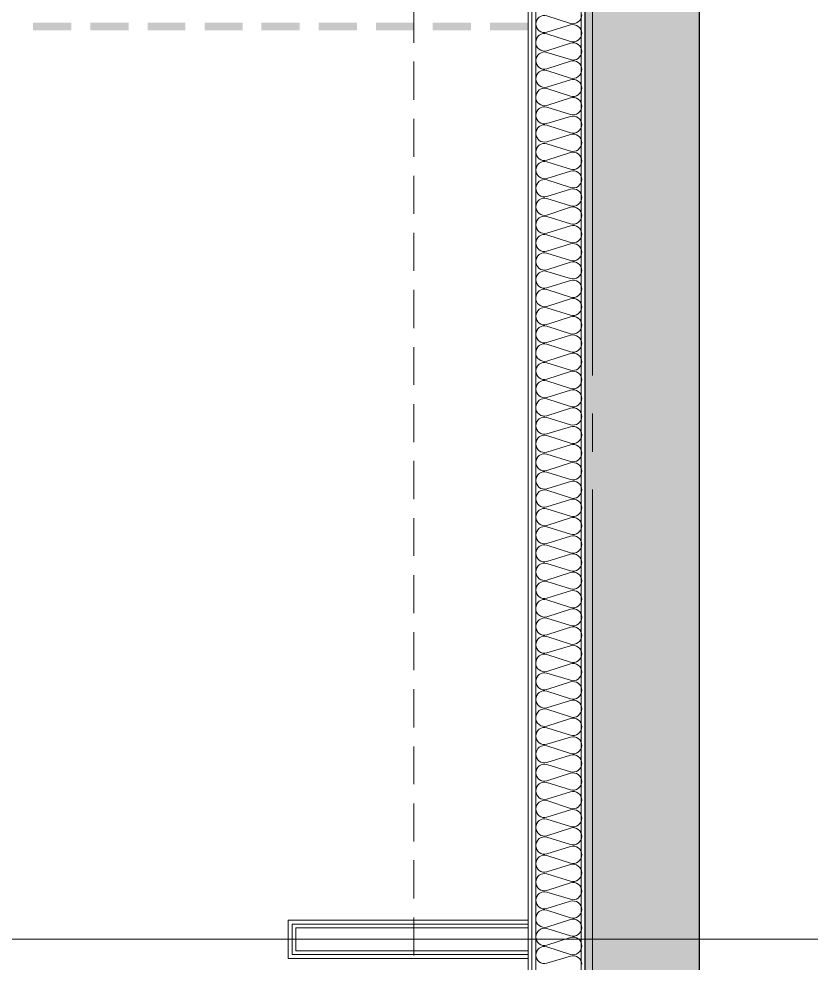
# Model space of a CAD drawing. Header units: millimetres. Extents: x 906 to 41302, y 848 to 28850.
# Drawn here: x 25237 to 27318, y 15029 to 17511 of the extents above; entities that cross this region are included whole.
import ezdxf

# ---------------------------------------------------------------- set-up
doc = ezdxf.new("R2010")
doc.units = ezdxf.units.MM
for name, color, linetype in [('PDF_X-단위세대$및$주동평면도$A-FIN-INSL', 7, 'Continuous'), ('PDF_X-단위세대$및$주동평면도$A-FIN-INSL-HID', 7, 'Continuous'), ('PDF_X-단위세대$및$주동평면도$A-ST-AXIS-CEN', 7, 'Continuous'), ('PDF_X-단위세대$및$주동평면도$A-ST-AXIS-CEN-SUB', 7, 'Continuous'), ('PDF_X-단위세대$및$주동평면도$A-ST-CONC', 7, 'Continuous'), ('PDF_X-단위세대$및$주동평면도$A-WALL-DRY', 7, 'Continuous')]:
    doc.layers.add(name, color=color, linetype=linetype)
doc.layers.add('PDF_X-단위세대$및$주동평면도$A-FIN-INSL-HAT', color=7, linetype='Continuous', true_color=0x666666)
doc.layers.add('PDF_X-단위세대$및$주동평면도$S-ST-CONC-PAT1', color=7, linetype='Continuous', true_color=0xb7b7b7)

msp = doc.modelspace()

# ---------------------------------------------------------------- linework, layer by layer
at = {"layer": 'PDF_X-단위세대$및$주동평면도$A-FIN-INSL', "lineweight": 5}
for points in [[(25999, 19441.6), (26714.5, 19441.6), (26714.5, 10756.9), (25499.5, 10756.9)], [(25999, 19320.9), (26594.9, 19320.9), (26594.9, 10876.5), (25499.5, 10876.5)]]:
    msp.add_lwpolyline(points, dxfattribs=at)
at = {"layer": 'PDF_X-단위세대$및$주동평면도$A-FIN-INSL-HAT', "lineweight": 9}
msp.add_lwpolyline([(26715.5, 17522.3, -0.5016), (26685.9, 17499.6), (26624.1, 17519.8, 0.5016), (26594.9, 17498, 0.5016), (26623.5, 17476.3), (26686.3, 17495.4, -0.5016), (26715.5, 17473.6, -0.5016), (26685.9, 17451.9), (26624.1, 17472.2, 0.5016), (26594.9, 17450.3, 0.5016), (26623.5, 17427.6), (26686.3, 17447.8, -0.5016), (26715.5, 17426, -0.5016), (26685.9, 17404.3), (26624.1, 17423.5, 0.5016), (26594.9, 17401.7, 0.5016), (26623.5, 17380), (26686.3, 17400.2, -0.5016), (26715.5, 17378.4, -0.5016), (26685.9, 17355.6), (26624.1, 17375.8, 0.5016), (26594.9, 17354, 0.501624), (26623.5, 17332.3), (26686.3, 17351.5, -0.5016), (26715.5, 17329.7, -0.501614), (26685.9, 17308), (26624.1, 17328.2, 0.501614), (26594.9, 17306.4, 0.501614), (26623.5, 17283.7), (26686.3, 17303.9, -0.501614), (26715.5, 17282.1, -0.501614), (26685.9, 17260.4), (26624.1, 17279.5, 0.501614), (26594.9, 17257.7, 0.501614), (26623.5, 17236), (26686.3, 17255.2, -0.501614), (26715.5, 17233.4, -0.501614), (26685.9, 17211.7), (26624.1, 17231.9, 0.501614), (26594.9, 17210.1, 0.501614), (26623.5, 17188.4), (26686.3, 17207.6, -0.501614), (26715.5, 17185.8, -0.501614), (26685.9, 17164.1), (26624.1, 17183.2, 0.501614), (26594.9, 17161.4, 0.501614), (26623.5, 17139.7), (26686.3, 17159.9, -0.501614), (26715.5, 17138.1, -0.501614), (26685.9, 17116.4), (26624.1, 17135.6, 0.501614), (26594.9, 17113.8, 0.501614), (26623.5, 17092.1), (26686.3, 17111.3, -0.501614), (26715.5, 17089.4, -0.501614), (26685.9, 17067.8), (26624.1, 17088, 0.501614), (26594.9, 17066.2, 0.501614), (26623.5, 17044.5), (26686.3, 17063.6, -0.501614), (26715.5, 17041.8, -0.501614), (26685.9, 17020.1), (26624.1, 17039.3, 0.501614), (26594.9, 17017.5, 0.501614), (26623.5, 16995.8), (26686.3, 17016, -0.501614), (26715.5, 16994.2, -0.501614), (26685.9, 16972.5), (26624.1, 16991.7, 0.501614), (26594.9, 16969.9, 0.501614), (26623.5, 16948.2), (26686.3, 16967.3, -0.501614), (26715.5, 16945.5, -0.501614), (26685.9, 16923.8), (26624.1, 16944, 0.501614), (26594.9, 16922.2, 0.501614), (26623.5, 16900.5), (26686.3, 16919.7, -0.501614), (26715.5, 16897.9, -0.501614), (26685.9, 16876.2), (26624.1, 16895.4, 0.501614), (26594.9, 16873.5, 0.501614), (26623.5, 16851.9), (26686.3, 16872.1, -0.501614), (26715.5, 16850.3, -0.501614), (26685.9, 16828.6), (26624.1, 16847.7, 0.501614), (26594.9, 16825.9, 0.501614), (26623.5, 16804.2), (26686.3, 16823.4, -0.501614), (26715.5, 16801.6, -0.501614), (26685.9, 16779.9), (26624.1, 16800.1, 0.501614), (26594.9, 16778.3, 0.501614), (26623.5, 16755.5), (26686.3, 16775.8, -0.501614), (26715.5, 16754, -0.501614), (26685.9, 16732.3), (26624.1, 16751.4, 0.501614), (26594.9, 16729.6, 0.501614), (26623.5, 16707.9), (26686.3, 16728.1, -0.501614), (26715.5, 16706.3, -0.501614), (26685.9, 16683.6), (26624.1, 16703.8, 0.501614), (26594.9, 16682, 0.501614), (26623.5, 16660.3), (26686.3, 16679.5, -0.501614), (26715.5, 16657.6, -0.501614), (26685.9, 16636), (26624.1, 16656.2, 0.501614), (26594.9, 16634.4, 0.501614), (26623.5, 16611.6), (26686.3, 16631.8, -0.501614), (26715.5, 16610, -0.501614), (26685.9, 16588.3), (26624.1, 16607.5, 0.501614), (26594.9, 16585.7, 0.501614), (26623.5, 16564), (26686.3, 16584.2, -0.501614), (26715.5, 16562.4, -0.501614), (26685.9, 16539.6), (26624.1, 16559.9, 0.501614), (26594.9, 16538.1, 0.501614), (26623.5, 16516.4), (26686.3, 16535.5, -0.501614), (26715.5, 16513.7, -0.501614), (26685.9, 16492), (26624.1, 16512.2, 0.501614), (26594.9, 16490.4, 0.501614), (26623.5, 16467.7), (26686.3, 16487.9, -0.501614), (26715.5, 16466.1, -0.501614), (26685.9, 16444.4), (26624.1, 16463.6, 0.501614), (26594.9, 16441.7, 0.501614), (26623.5, 16420.1), (26686.3, 16439.2, -0.501614), (26715.5, 16417.4, -0.501614), (26685.9, 16395.7), (26624.1, 16415.9, 0.501614), (26594.9, 16394.1, 0.501614), (26623.5, 16372.4), (26686.3, 16391.6, -0.501614), (26715.5, 16369.8, -0.501614), (26685.9, 16348.1), (26624.1, 16367.3, 0.501614), (26594.9, 16345.4, 0.501614), (26623.5, 16323.7), (26686.3, 16344, -0.501614), (26715.5, 16322.2, -0.501614), (26685.9, 16300.5), (26624.1, 16319.6, 0.501614), (26594.9, 16297.8, 0.501614), (26623.5, 16276.1), (26686.3, 16295.3, -0.501614), (26715.5, 16273.5, -0.501614), (26685.9, 16251.8), (26624.1, 16272, 0.501614), (26594.9, 16250.2, 0.501614), (26623.5, 16228.5), (26686.3, 16247.7, -0.501614), (26715.5, 16225.8, -0.501614), (26685.9, 16204.2), (26624.1, 16223.3, 0.501614), (26594.9, 16201.5, 0.501614), (26623.5, 16179.8), (26686.3, 16200, -0.501614), (26715.5, 16178.2, -0.501614), (26685.9, 16156.5), (26624.1, 16175.7, 0.501614), (26594.9, 16153.9, 0.501614), (26623.5, 16132.2), (26686.3, 16151.4, -0.501614), (26715.5, 16129.5, -0.501614), (26685.9, 16107.8), (26624.1, 16128.1, 0.501614), (26594.9, 16106.3, 0.501614), (26623.5, 16084.6), (26686.3, 16103.7, -0.501614), (26715.5, 16081.9, -0.501614), (26685.9, 16060.2), (26624.1, 16079.4, 0.501614), (26594.9, 16057.6, 0.501614), (26623.5, 16035.9), (26686.3, 16056.1, -0.501614), (26715.5, 16034.3, -0.501614), (26685.9, 16012.6), (26624.1, 16031.8, 0.501614), (26594.9, 16009.9, 0.501614), (26623.5, 15988.3), (26686.3, 16007.4, -0.501614), (26715.5, 15985.6, -0.501614), (26685.9, 15963.9), (26624.1, 15984.1, 0.501614), (26594.9, 15962.3, 0.501614), (26623.5, 15939.6), (26686.3, 15959.8, -0.501614), (26715.5, 15938, -0.501614), (26685.9, 15916.3), (26624.1, 15935.4, 0.501614), (26594.9, 15913.6, 0.501614), (26623.5, 15891.9), (26686.3, 15912.2, -0.501614), (26715.5, 15890.4, -0.501614), (26685.9, 15867.6), (26624.1, 15887.8, 0.501614), (26594.9, 15866, 0.501614), (26623.5, 15844.3), (26686.3, 15863.5, -0.501614), (26715.5, 15841.7, -0.501614), (26685.9, 15820), (26624.1, 15840.2, 0.501614), (26594.9, 15818.4, 0.501614), (26623.5, 15795.6), (26686.3, 15815.9, -0.501614), (26715.5, 15794, -0.501614), (26685.9, 15772.4), (26624.1, 15791.5, 0.501614), (26594.9, 15769.7, 0.501614), (26623.5, 15748), (26686.3, 15768.2, -0.501614), (26715.5, 15746.4, -0.501614), (26685.9, 15723.7), (26624.1, 15743.9, 0.501614), (26594.9, 15722.1, 0.501614), (26623.5, 15700.4), (26686.3, 15719.6, -0.501614), (26715.5, 15697.7, -0.501614), (26685.9, 15676), (26624.1, 15696.3, 0.501614), (26594.9, 15674.5, 0.501614), (26623.5, 15651.7), (26686.3, 15671.9, -0.501614), (26715.5, 15650.1, -0.501614), (26685.9, 15628.4), (26624.1, 15647.6, 0.501614), (26594.9, 15625.8, 0.501614), (26623.5, 15604.1), (26686.3, 15623.2, -0.501614), (26715.5, 15601.4, -0.501614), (26685.9, 15579.7), (26624.1, 15600, 0.501614), (26594.9, 15578.1, 0.501614), (26623.5, 15556.5), (26686.3, 15575.6, -0.501614), (26715.5, 15553.8, -0.501614), (26685.9, 15532.1), (26624.1, 15551.3, 0.501614), (26594.9, 15529.5, 0.501614), (26623.5, 15507.8), (26686.3, 15528, -0.501614), (26715.5, 15506.2, -0.501614), (26685.9, 15484.5), (26624.1, 15503.6, 0.501614), (26594.9, 15481.8, 0.501614), (26623.5, 15460.1), (26686.3, 15479.3, -0.501614), (26715.5, 15457.5, -0.501614), (26685.9, 15435.8), (26624.1, 15456, 0.501614), (26594.9, 15434.2, 0.501614), (26623.5, 15412.5), (26686.3, 15431.7, -0.501614), (26715.5, 15409.9, -0.501614), (26685.9, 15388.2), (26624.1, 15407.3, 0.501614), (26594.9, 15385.5, 0.501614), (26623.5, 15363.8), (26686.3, 15384.1, -0.501614), (26715.5, 15362.2, -0.501614), (26685.9, 15340.6), (26624.1, 15359.7, 0.501614), (26594.9, 15337.9, 0.501614), (26623.5, 15316.2), (26686.3, 15335.4, -0.501614), (26715.5, 15313.6, -0.501614), (26685.9, 15291.9), (26624.1, 15312.1, 0.501614), (26594.9, 15290.3, 0.501614), (26623.5, 15268.6), (26686.3, 15287.8, -0.501614), (26715.5, 15265.9, -0.501614), (26685.9, 15244.2), (26624.1, 15263.4, 0.501614), (26594.9, 15241.6, 0.501614), (26623.5, 15219.9), (26686.3, 15240.1, -0.501614), (26715.5, 15218.3, -0.501614), (26685.9, 15196.6), (26624.1, 15215.8, 0.501614), (26594.9, 15194, 0.501614), (26623.5, 15172.3), (26686.3, 15191.4, -0.501614), (26715.5, 15169.6, -0.501614), (26685.9, 15147.9), (26624.1, 15168.2, 0.501614), (26594.9, 15146.3, 0.501614), (26623.5, 15123.6), (26686.3, 15143.8, -0.501614), (26715.5, 15122, -0.501614), (26685.9, 15100.3), (26624.1, 15119.5, 0.501614), (26594.9, 15097.7, 0.501614), (26623.5, 15076), (26686.3, 15096.2, -0.501614), (26715.5, 15074.4, -0.501614), (26685.9, 15051.6), (26624.1, 15071.8, 0.501614), (26594.9, 15050, 0.501614), (26623.5, 15028.3), (26686.3, 15047.5, -0.501614), (26715.5, 15025.7, -0.501614)], format="xyb", dxfattribs=at)
at = {"layer": 'PDF_X-단위세대$및$주동평면도$A-FIN-INSL-HID', "lineweight": 5}
for points in [[(26274.2, 17448.8), (26274.2, 17549.3)], [(26274.2, 17298.5), (26274.2, 17399)], [(26274.2, 17149.2), (26274.2, 17248.7)], [(26274.2, 16999), (26274.2, 17098.4)], [(26274.2, 16848.7), (26274.2, 16949.2)], [(26274.2, 16698.4), (26274.2, 16798.9)], [(26274.2, 16549.2), (26274.2, 16648.7)], [(26274.2, 16398.9), (26274.2, 16498.4)], [(26274.2, 16248.6), (26274.2, 16349.1)], [(26274.2, 16099.4), (26274.2, 16198.9)], [(26274.2, 15949.1), (26274.2, 16048.6)], [(26274.2, 15798.8), (26274.2, 15899.4)], [(26274.2, 15648.5), (26274.2, 15749.1)], [(26274.2, 15499.3), (26274.2, 15598.8)], [(26274.2, 15349), (26274.2, 15448.5)], [(26274.2, 15198.7), (26274.2, 15299.3)], [(26274.2, 15048.5), (26274.2, 15149)]]:
    msp.add_lwpolyline(points, dxfattribs=at)
at = {"layer": 'PDF_X-단위세대$및$주동평면도$A-ST-AXIS-CEN', "lineweight": 5}
for points in [[(26744.1, 19573.9), (26744.1, 16573.5)], [(26744.1, 16474), (26744.1, 16373.5)], [(26744.1, 16274), (26744.1, 13273.6)], [(24974.6, 15091.8), (27374.9, 15091.8)]]:
    msp.add_lwpolyline(points, dxfattribs=at)
at = {"layer": 'PDF_X-단위세대$및$주동평면도$A-ST-AXIS-CEN-SUB', "lineweight": 0}
msp.add_lwpolyline([(26574.8, 17501.7), (26574.8, 17481.6)], dxfattribs=at)
at = {"layer": 'PDF_X-단위세대$및$주동평면도$A-ST-AXIS-CEN-SUB', "transparency": 33554559}
for points in [[(25274.1, 17501.7), (25274.1, 17481.6), (25374.6, 17501.7)], [(25274.1, 17481.6), (25374.6, 17501.7), (25374.6, 17481.6)], [(25424.4, 17501.7), (25424.4, 17481.6), (25524.9, 17501.7)], [(25424.4, 17481.6), (25524.9, 17501.7), (25524.9, 17481.6)], [(25574.6, 17501.7), (25574.6, 17481.6), (25674.1, 17501.7)], [(25574.6, 17481.6), (25674.1, 17501.7), (25674.1, 17481.6)], [(25724.9, 17501.7), (25724.9, 17481.6), (25824.4, 17501.7)], [(25724.9, 17481.6), (25824.4, 17501.7), (25824.4, 17481.6)], [(25874.1, 17501.7), (25874.1, 17481.6), (25974.7, 17501.7)], [(25874.1, 17481.6), (25974.7, 17501.7), (25974.7, 17481.6)], [(26024.4, 17501.7), (26024.4, 17481.6), (26125, 17501.7)], [(26024.4, 17481.6), (26125, 17501.7), (26125, 17481.6)], [(26174.7, 17501.7), (26174.7, 17481.6), (26274.2, 17501.7)], [(26174.7, 17481.6), (26274.2, 17501.7), (26274.2, 17481.6)], [(26323.9, 17501.7), (26323.9, 17481.6), (26424.5, 17501.7)], [(26323.9, 17481.6), (26424.5, 17501.7), (26424.5, 17481.6)], [(26474.2, 17501.7), (26474.2, 17481.6), (26574.8, 17501.7)], [(26474.2, 17481.6), (26574.8, 17501.7), (26574.8, 17481.6)]]:
    msp.add_solid(points, dxfattribs=at)
at = {"layer": 'PDF_X-단위세대$및$주동평면도$A-ST-CONC', "lineweight": 25}
msp.add_lwpolyline([(27024.6, 10496.6), (27024.6, 19700.9), (26014.9, 19700.9), (26014.9, 19451.1), (26724, 19451.1), (26724, 10746.3), (25514.3, 10746.3), (25514.3, 10496.6)], close=True, dxfattribs=at)
at = {"layer": 'PDF_X-단위세대$및$주동평면도$A-WALL-DRY', "lineweight": 13}
for points in [[(25999, 19311.4), (26584.3, 19311.4), (26584.3, 10887.1), (25499.5, 10887.1)], [(25999, 19300.8), (26574.8, 19300.8), (26574.8, 10896.6), (25499.5, 10896.6)], [(26574.8, 15141.6), (25944, 15141.6), (25944, 15041), (26574.8, 15041)], [(26574.8, 15131), (25954.6, 15131), (25954.6, 15051.6), (26574.8, 15051.6)], [(26574.8, 15121.5), (25964.1, 15121.5), (25964.1, 15061.2), (26574.8, 15061.2)]]:
    msp.add_lwpolyline(points, dxfattribs=at)
at = {"layer": 'PDF_X-단위세대$및$주동평면도$S-ST-CONC-PAT1', "transparency": 33554559}
for points in [[(27024.6, 19451.1), (26724, 19451.1), (27024.6, 10746.3)], [(26724, 19451.1), (27024.6, 10746.3), (26724, 10746.3)]]:
    msp.add_solid(points, dxfattribs=at)

doc.saveas('drawing.dxf')
